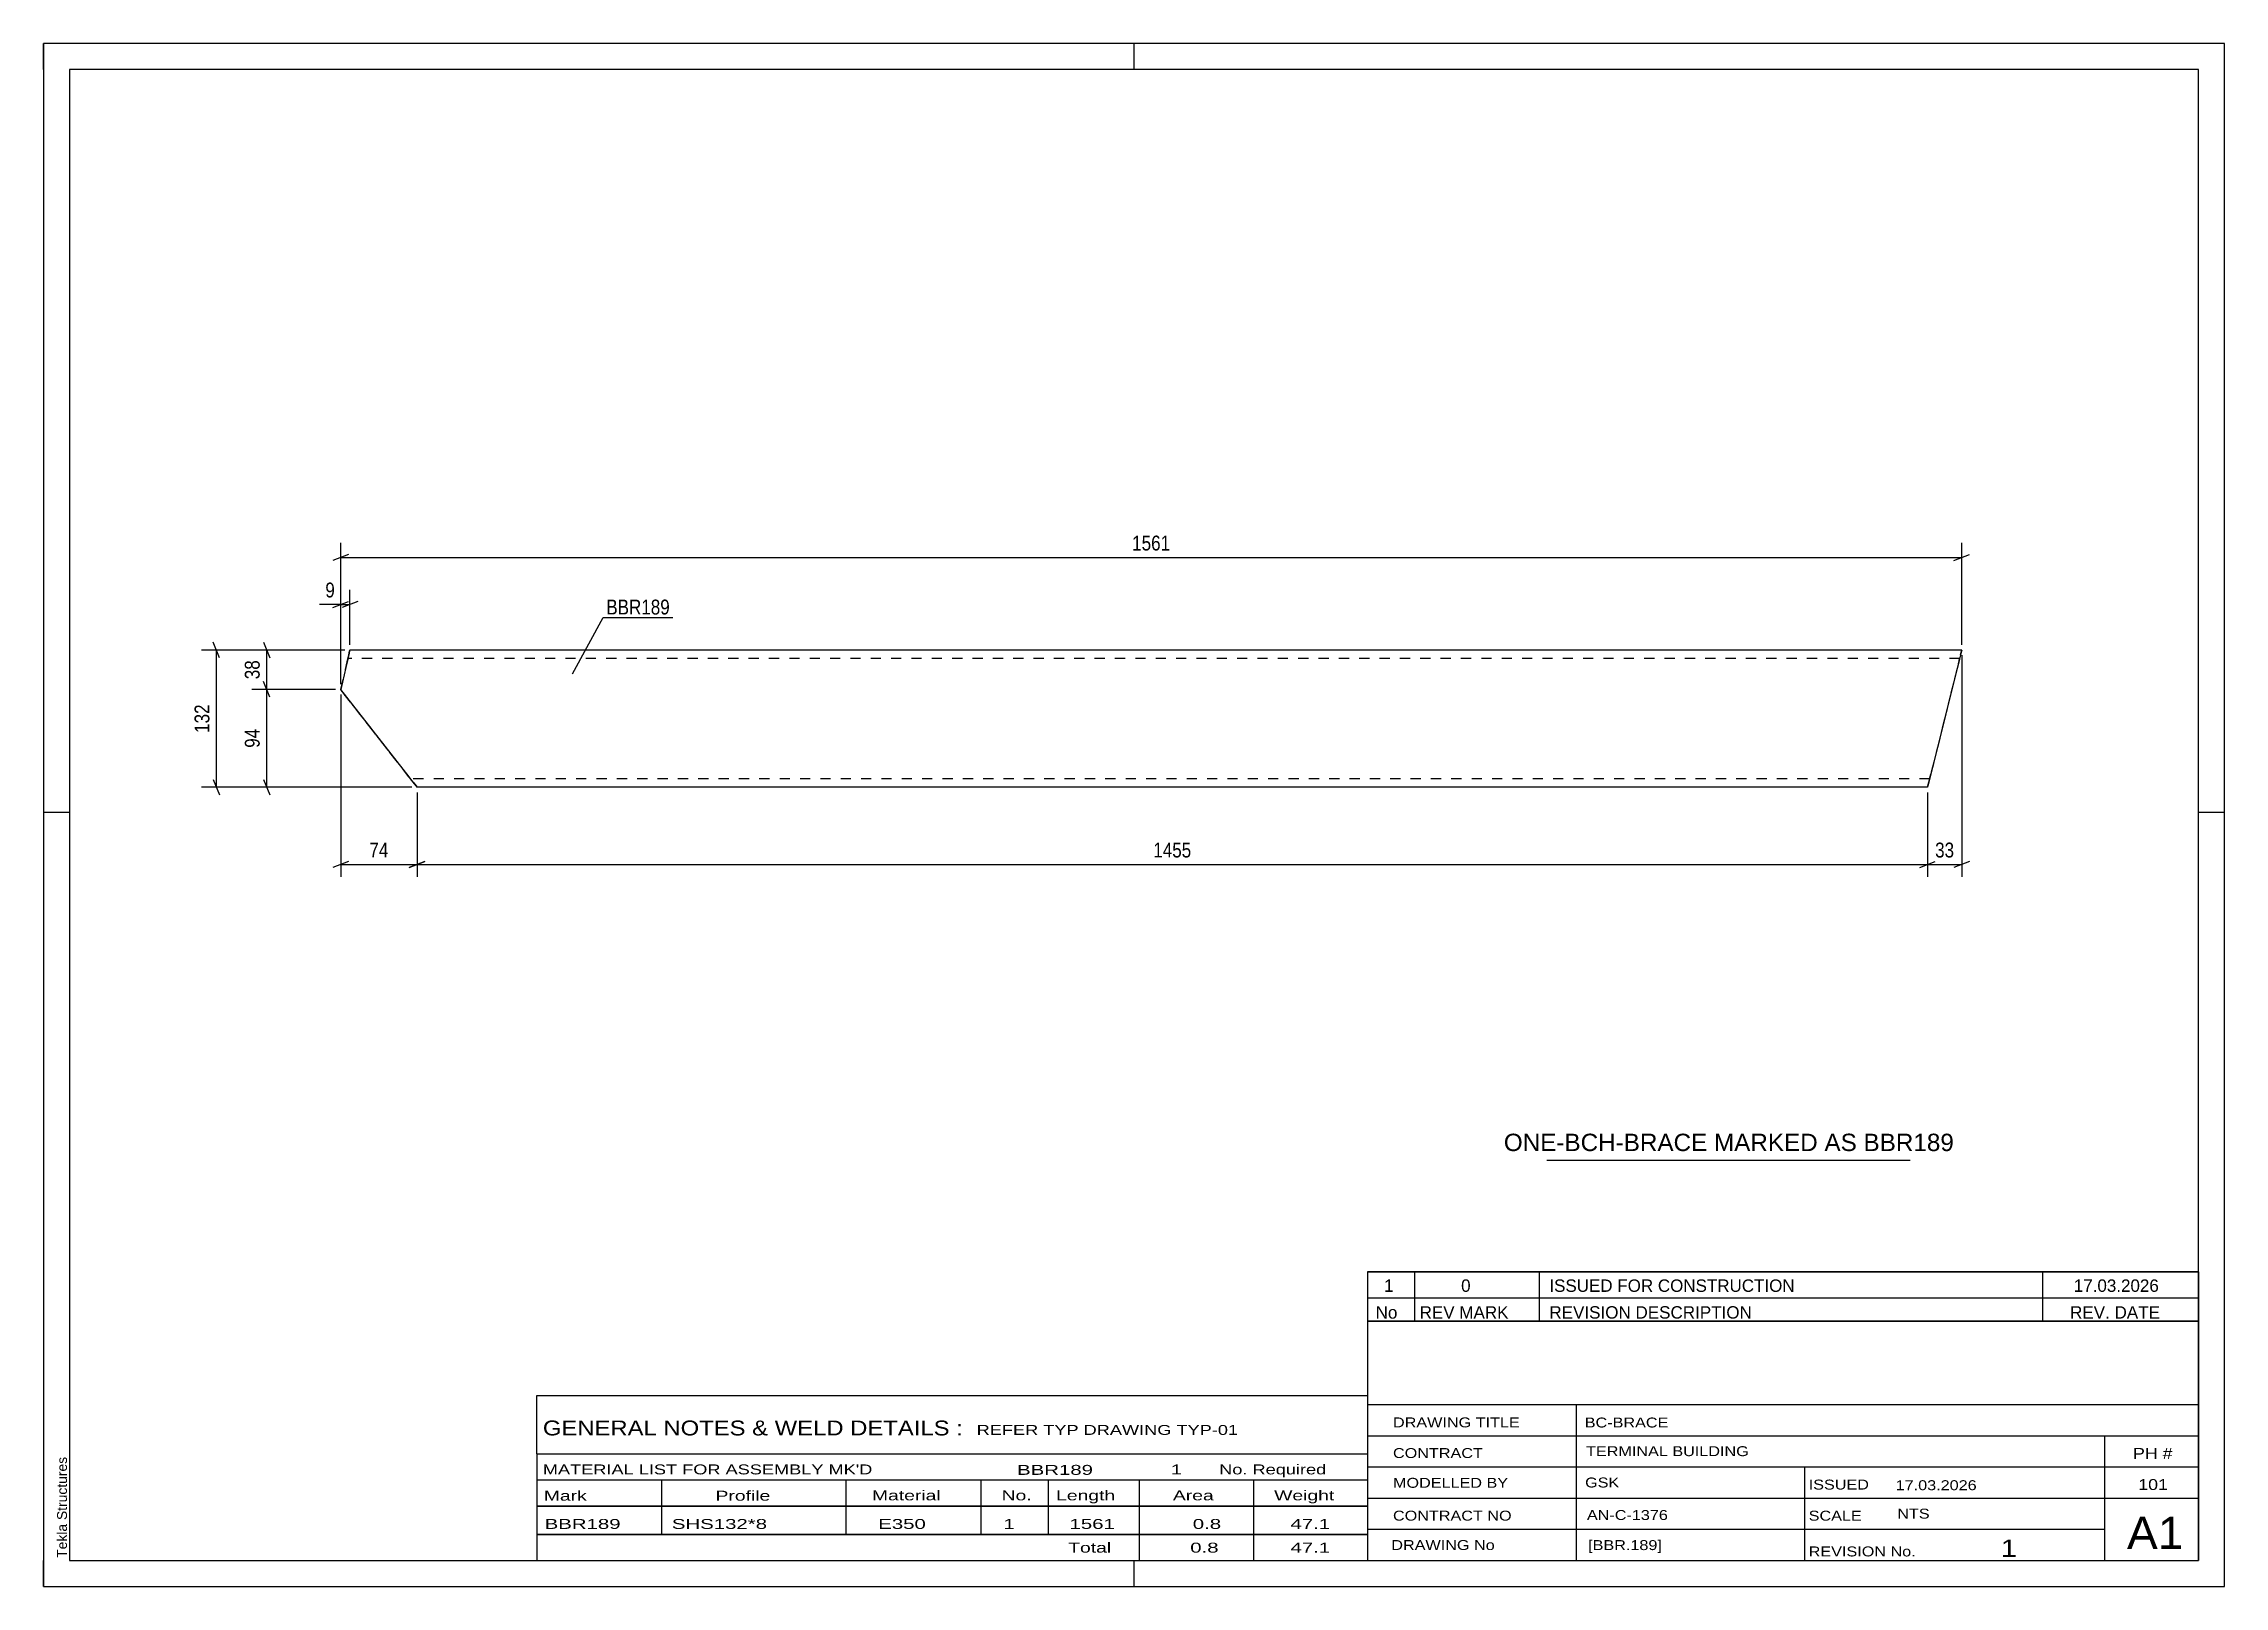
# Model space of a CAD drawing. Header units: millimetres. Extents: x 0 to 420, y 0 to 297.
import ezdxf

# ---------------------------------------------------------------- set-up
doc = ezdxf.new("R2010")
doc.units = ezdxf.units.MM
doc.linetypes.add('DXK_LINE_DOT2', pattern=[3.9198, 1.9599, -1.9599])
doc.styles.add('Arial', font='ARIAL.TTF', dxfattribs={"height": 0.2})
doc.styles.add('Arial Narrow', font='ARIALN.TTF', dxfattribs={"height": 0.2})

# ---------------------------------------------------------------- blocks, each defined once
blk = doc.blocks.new('Unknown-580580879-1349')
at = {"color": 5, "linetype": 'Continuous'}
for p, q in [((420, 297), (0, 297)), ((0, 297), (0, 0)), ((0, 292), (0, 297)), ((210, 292), (210, 297)), ((420, 0), (420, 297)), ((415, 292), (5, 292)), ((5, 292), (5, 5)), ((415, 5), (415, 292)), ((5, 149), (0, 149)), ((420, 149), (415, 149)), ((0, 0), (0, 5)), ((5, 5), (415, 5)), ((210, 0), (210, 5)), ((0, 0), (420, 0))]:
    blk.add_line(p, q, dxfattribs=at)
at = {"color": 174, "linetype": 'Continuous', "style": 'Arial'}
blk.add_text('Tekla Structures', height=1.9102, rotation=90, dxfattribs=at).set_placement((4.5, 5.5))
blk = doc.blocks.new('Part-580580879-1250 - 1164')
at = {"color": 7, "linetype": 'DXK_LINE_DOT2'}
for p, q in [((58.59, 178.53), (57.21, 172.68)), ((57.21, 172.68), (58.53, 178.28)), ((57.21, 172.68), (58.39, 177.67)), ((58.39, 177.67), (58.51, 178.19)), ((58.51, 178.19), (58.53, 178.28)), ((58.78, 179.32), (58.53, 178.28)), ((58.53, 178.28), (58.59, 178.53)), ((58.59, 178.53), (58.62, 178.66)), ((58.59, 178.53), (58.62, 178.66)), ((369.01, 178.66), (58.62, 178.66)), ((58.94, 180.01), (58.78, 179.32)), ((59, 180.26), (58.94, 180.01)), ((369.18, 179.32), (363.26, 155.58)), ((368.77, 177.67), (363.35, 155.93)), ((368.98, 178.53), (363.48, 156.44)), ((368.77, 177.67), (368.9, 178.19)), ((368.9, 178.19), (368.92, 178.28)), ((368.92, 178.28), (368.98, 178.53)), ((368.98, 178.53), (369.01, 178.66)), ((368.98, 178.53), (369.01, 178.66)), ((369.01, 178.66), (369.01, 178.66)), ((369.18, 179.32), (369.35, 180.01)), ((369.35, 180.01), (369.41, 180.26)), ((369.41, 180.26), (369.41, 180.26)), ((70.58, 155.58), (57.21, 172.68)), ((71.19, 154.79), (57.21, 172.68)), ((70.3, 155.93), (57.21, 172.68)), ((57.21, 172.68), (57.21, 172.68)), ((70.58, 155.58), (70.3, 155.93)), ((70.67, 155.46), (70.58, 155.58)), ((70.67, 155.46), (70.58, 155.58)), ((363.23, 155.46), (70.67, 155.46)), ((363.07, 154.79), (363.26, 155.58)), ((363.35, 155.93), (363.23, 155.46)), ((363.23, 155.46), (363.26, 155.58)), ((363.26, 155.58), (363.48, 156.44)), ((71.19, 154.79), (71.73, 154.1)), ((71.73, 154.1), (71.92, 153.86)), ((362.83, 153.86), (362.9, 154.1)), ((362.83, 153.86), (362.83, 153.86)), ((362.9, 154.1), (363.07, 154.79))]:
    blk.add_line(p, q, dxfattribs=at)
at = {"color": 2, "linetype": 'Continuous'}
for p, q in [((58.53, 178.28), (57.21, 172.68)), ((58.53, 178.28), (58.78, 179.32)), ((58.78, 179.32), (58.94, 180.01)), ((58.94, 180.01), (59, 180.26)), ((59, 180.26), (59, 180.26)), ((369.41, 180.26), (59, 180.26)), ((368.92, 178.28), (363.33, 155.83)), ((369.18, 179.32), (368.92, 178.28)), ((369.35, 180.01), (369.18, 179.32)), ((369.41, 180.26), (369.35, 180.01)), ((369.41, 180.26), (369.41, 180.26)), ((70.38, 155.83), (57.21, 172.68)), ((57.21, 172.68), (57.21, 172.68)), ((71.19, 154.79), (70.38, 155.83)), ((363.33, 155.83), (363.07, 154.79)), ((71.73, 154.1), (71.19, 154.79)), ((71.92, 153.86), (71.73, 154.1)), ((71.92, 153.86), (71.92, 153.86)), ((362.83, 153.86), (71.92, 153.86)), ((362.89, 154.1), (362.83, 153.86)), ((362.83, 153.86), (362.83, 153.86)), ((363.07, 154.79), (362.89, 154.1))]:
    blk.add_line(p, q, dxfattribs=at)
blk = doc.blocks.new('StraightDimension-580580879-2302 - 1164')
at = {"color": 7, "linetype": 'Continuous'}
for p, q in [((58.71, 198.67), (55.71, 197.47)), ((57.21, 173.68), (57.21, 200.92)), ((57.21, 198.07), (369.41, 198.07)), ((367.91, 197.47), (370.91, 198.67)), ((369.41, 181.26), (369.41, 200.92))]:
    blk.add_line(p, q, dxfattribs=at)
at = {"color": 0}
blk.add_wipeout([(217.57, 198.82), (217.57, 203.02), (209.05, 203.02), (209.05, 198.82)], dxfattribs=at)
at = {"color": 3, "style": 'Arial Narrow'}
blk.add_text('1561', height=2.863, dxfattribs=at).set_placement((209.65, 199.42))
blk = doc.blocks.new('StraightDimension-580580879-1919 - 1164')
at = {"color": 7, "linetype": 'Continuous'}
for p, q in [((369.41, 179.26), (369.41, 136.57)), ((362.83, 152.86), (362.83, 136.57)), ((361.33, 138.37), (364.33, 139.57)), ((362.83, 138.97), (369.41, 138.97)), ((370.91, 139.57), (367.91, 138.37))]:
    blk.add_line(p, q, dxfattribs=at)
at = {"color": 0}
blk.add_wipeout([(368.55, 139.72), (368.55, 143.92), (363.69, 143.92), (363.69, 139.72)], dxfattribs=at)
at = {"color": 3, "style": 'Arial Narrow'}
blk.add_text('33', height=2.863, dxfattribs=at).set_placement((364.29, 140.32))
blk = doc.blocks.new('StraightDimension-580580879-1702 - 1164')
at = {"color": 7, "linetype": 'Continuous'}
for p, q in [((56.21, 172.68), (40.11, 172.68)), ((43.56, 171.18), (42.36, 174.18)), ((42.96, 153.86), (42.96, 172.68)), ((70.92, 153.86), (40.11, 153.86)), ((42.36, 155.36), (43.56, 152.36))]:
    blk.add_line(p, q, dxfattribs=at)
at = {"color": 0}
blk.add_wipeout([(42.21, 165.7), (38.01, 165.7), (38.01, 160.84), (42.21, 160.84)], dxfattribs=at)
at = {"color": 3, "style": 'Arial Narrow'}
blk.add_text('94', height=2.863, rotation=90.0002, dxfattribs=at).set_placement((41.61, 161.44))
blk = doc.blocks.new('StraightDimension-580580879-1701 - 1164')
at = {"color": 7, "linetype": 'Continuous'}
for p, q in [((42.36, 181.76), (43.56, 178.76)), ((58, 180.26), (40.11, 180.26)), ((42.96, 172.68), (42.96, 180.26)), ((56.21, 172.68), (40.11, 172.68)), ((43.56, 171.18), (42.36, 174.18))]:
    blk.add_line(p, q, dxfattribs=at)
at = {"color": 0}
blk.add_wipeout([(42.21, 178.9), (38.01, 178.9), (38.01, 174.04), (42.21, 174.04)], dxfattribs=at)
at = {"color": 3, "style": 'Arial Narrow'}
blk.add_text('38', height=2.863, rotation=90.0002, dxfattribs=at).set_placement((41.61, 174.64))
blk = doc.blocks.new('StraightDimension-580580879-1904 - 1164')
at = {"color": 7, "linetype": 'Continuous'}
for p, q in [((33.88, 178.76), (32.68, 181.76)), ((58, 180.26), (30.43, 180.26)), ((33.28, 153.86), (33.28, 180.26)), ((70.92, 153.86), (30.43, 153.86)), ((32.68, 155.36), (33.88, 152.36))]:
    blk.add_line(p, q, dxfattribs=at)
at = {"color": 0}
blk.add_wipeout([(32.53, 170.4), (28.33, 170.4), (28.33, 163.71), (32.53, 163.71)], dxfattribs=at)
at = {"color": 3, "style": 'Arial Narrow'}
blk.add_text('132', height=2.863, rotation=90.0002, dxfattribs=at).set_placement((31.93, 164.31))
blk = doc.blocks.new('StraightDimension-580580879-2261 - 1164')
at = {"color": 7, "linetype": 'Continuous'}
for p, q in [((55.71, 188.43), (58.71, 189.63)), ((57.21, 173.68), (57.21, 191.88)), ((57.21, 189.03), (59, 189.03)), ((60.5, 189.63), (57.5, 188.43)), ((59, 181.26), (59, 191.88))]:
    blk.add_line(p, q, dxfattribs=at)
at = {"color": 0}
blk.add_wipeout([(56.68, 189.78), (56.68, 193.98), (53.66, 193.98), (53.66, 189.78)], dxfattribs=at)
at = {"color": 7, "linetype": 'Continuous'}
blk.add_line((57.21, 189.03), (53.13, 189.03), dxfattribs=at)
blk.add_line((57.21, 189.03), (53.13, 189.03), dxfattribs=at)
at = {"color": 3, "style": 'Arial Narrow'}
blk.add_text('9', height=2.86, dxfattribs=at).set_placement((54.26, 190.38))
blk = doc.blocks.new('StraightDimension-580580879-1920 - 1164')
at = {"color": 7, "linetype": 'Continuous'}
for p, q in [((71.92, 152.86), (71.92, 136.57)), ((362.83, 152.86), (362.83, 136.57)), ((73.42, 139.57), (70.42, 138.37)), ((71.92, 138.97), (362.83, 138.97)), ((361.33, 138.37), (364.33, 139.57))]:
    blk.add_line(p, q, dxfattribs=at)
at = {"color": 0}
blk.add_wipeout([(221.63, 139.72), (221.63, 143.92), (213.12, 143.92), (213.12, 139.72)], dxfattribs=at)
at = {"color": 3, "style": 'Arial Narrow'}
blk.add_text('1455', height=2.863, dxfattribs=at).set_placement((213.72, 140.32))
blk = doc.blocks.new('StraightDimension-580580879-1921 - 1164')
at = {"color": 7, "linetype": 'Continuous'}
for p, q in [((57.21, 171.68), (57.21, 136.57)), ((71.92, 152.86), (71.92, 136.57)), ((58.71, 139.57), (55.71, 138.37)), ((57.21, 138.97), (71.92, 138.97)), ((70.42, 138.37), (73.42, 139.57))]:
    blk.add_line(p, q, dxfattribs=at)
at = {"color": 0}
blk.add_wipeout([(66.99, 139.72), (66.99, 143.92), (62.14, 143.92), (62.14, 139.72)], dxfattribs=at)
at = {"color": 3, "style": 'Arial Narrow'}
blk.add_text('74', height=2.863, dxfattribs=at).set_placement((62.74, 140.32))
blk = doc.blocks.new('Unknown-580580879-2341')
at = {"color": 7, "linetype": 'Continuous'}
for p, q in [((255, 51.05), (255, 5)), ((255, 51.05), (415, 51.05)), ((415, 51), (415, 5)), ((255, 35), (415, 35)), ((295.14, 35), (295.14, 5)), ((255, 29), (415, 29)), ((397, 5.05), (397, 29.05)), ((255, 23), (415, 23)), ((339.14, 23), (339.14, 5)), ((255, 17), (415, 17)), ((255, 11), (397, 11)), ((255, 5), (415, 5))]:
    blk.add_line(p, q, dxfattribs=at)
at = {"color": 7, "style": 'Arial Narrow'}
for s, height, width, p in [('DRAWING TITLE', 1.9089, 1.425378, (259.88, 30.61)), ('BC-BRACE', 1.909, 1.425378, (296.81, 30.59)), ('CONTRACT', 1.909, 1.425378, (259.88, 24.71)), ('TERMINAL BUILDING', 1.9089, 1.425378, (297.06, 25.07)), ('MODELLED BY', 1.9089, 1.425378, (259.88, 18.98)), ('GSK', 1.909, 1.425378, (296.88, 19.04)), ('ISSUED', 1.909, 1.425378, (339.94, 18.64)), ('17.03.2026', 1.909, 1.425378, (356.69, 18.52)), ('CONTRACT NO', 1.9089, 1.425378, (259.88, 12.66)), ('AN-C-1376', 1.909, 1.425378, (297.23, 12.78)), ('SCALE', 1.909, 1.425378, (339.94, 12.65)), ('A1', 6.204, 1.25, (401.24, 7.2)), ('DRAWING No', 1.909, 1.425378, (259.56, 7)), ('[BBR.189]', 1.909, 1.425378, (297.46, 6.99)), ('1', 3.34, 1.5, (376.91, 5.68)), ('REVISION No.', 1.9089, 1.425378, (339.94, 5.77))]:
    blk.add_text(s, height=height, dxfattribs=dict(at, width=width)).set_placement(p)
at = {"color": 7, "linetype": 'Continuous', "style": 'Arial Narrow'}
for s, height, width, p in [('PH #', 2.1, 1.42538, (402.4, 24.55)), ('101', 2.1, 1.42538, (403.41, 18.55)), ('NTS', 1.909, 1.425378, (357, 13.05))]:
    blk.add_text(s, height=height, dxfattribs=dict(at, width=width)).set_placement(p)
blk = doc.blocks.new('Unknown-580580879-2342')
at = {"color": 7, "linetype": 'Continuous'}
for p, q in [((255, 60.55), (415, 60.55)), ((415, 60.55), (255, 60.55)), ((255, 60.55), (255, 55.55)), ((264, 60.55), (264, 55.55)), ((288, 60.55), (288, 55.55)), ((385, 60.55), (385, 55.55)), ((415, 60.55), (415, 55.55)), ((255, 55.55), (415, 55.55)), ((255, 55.55), (255, 51.05)), ((255, 55.55), (415, 55.55)), ((264, 55.55), (264, 51.05)), ((288, 55.55), (288, 51.05)), ((385, 55.55), (385, 51.05)), ((415, 55.55), (415, 51.05)), ((415, 51.05), (255, 51.05))]:
    blk.add_line(p, q, dxfattribs=at)
at = {"color": 7, "linetype": 'Continuous', "style": 'Arial Narrow'}
for s, height, width, p in [('1', 2.39, 1.196471, (258.16, 56.7)), ('0', 2.39, 1.196471, (273, 56.7)), ('ISSUED FOR CONSTRUCTION', 2.3861, 1.196471, (290, 56.7)), ('17.03.2026', 2.386, 1.196471, (391, 56.7)), ('No', 2.386, 1.2, (256.54, 51.55)), ('REV MARK', 2.386, 1.2, (265, 51.55)), ('REVISION DESCRIPTION', 2.3861, 1.2, (290, 51.55)), ('REV. DATE', 2.386, 1.2, (390.28, 51.55))]:
    blk.add_text(s, height=height, dxfattribs=dict(at, width=width)).set_placement(p)
blk = doc.blocks.new('Unknown-580580879-2343')
at = {"color": 7, "linetype": 'Continuous'}
for p, q in [((95, 36.75), (255, 36.75)), ((95, 25.5), (95, 36.75)), ((255, 36.75), (255, 25.5)), ((95, 25.5), (255, 25.5)), ((95, 25.5), (95, 20.5)), ((255, 25.5), (255, 20.5)), ((95, 20.5), (255, 20.5)), ((95, 20.5), (95, 15.5)), ((119, 20.5), (119, 15.5)), ((154.5, 20.5), (154.5, 15.5)), ((180.5, 20.5), (180.5, 15.5)), ((193.5, 20.5), (193.5, 15.5)), ((211, 20.5), (211, 15.5)), ((233, 20.5), (233, 15.5)), ((255, 20.5), (255, 15.5)), ((95, 15.5), (255, 15.5)), ((95, 15.45), (95, 10.05)), ((95, 15.45), (255, 15.45)), ((119, 15.5), (119, 10)), ((154.5, 15.5), (154.5, 10)), ((180.5, 15.5), (180.5, 10)), ((193.5, 15.5), (193.5, 10)), ((211, 15.5), (211, 10)), ((233, 15.5), (233, 10)), ((255, 15.45), (255, 10.05)), ((95, 10.05), (255, 10.05)), ((95, 10), (255, 10)), ((95, 10), (95, 5)), ((211, 10), (211, 5)), ((233, 10), (233, 5)), ((255, 10), (255, 5)), ((95, 5), (255, 5))]:
    blk.add_line(p, q, dxfattribs=at)
at = {"color": 7, "style": 'Arial Narrow'}
for s, height, width, p in [('GENERAL NOTES & WELD DETAILS :', 2.8633, 1.4, (96.15, 29.06)), ('REFER TYP DRAWING TYP-01', 1.9089, 1.6, (179.7, 29.16)), ("MATERIAL LIST FOR ASSEMBLY MK'D", 1.9089, 1.6, (96.15, 21.56)), ('BBR189', 1.909, 1.794707, (187.48, 21.47)), ('1', 1.91, 1.794707, (217.08, 21.56)), ('No. Required', 1.9089, 1.6, (226.41, 21.56)), ('Mark', 1.909, 1.7, (96.34, 16.5)), ('Profile', 1.909, 1.7, (129.41, 16.5)), ('Material', 1.909, 1.7, (159.54, 16.56)), ('No.', 1.909, 1.7, (184.5, 16.56)), ('Length', 1.909, 1.7, (195, 16.56)), ('Area', 1.909, 1.7, (217.5, 16.56)), ('Weight', 1.909, 1.7, (237, 16.56))]:
    blk.add_text(s, height=height, dxfattribs=dict(at, width=width)).set_placement(p)
at = {"color": 7, "linetype": 'Continuous', "style": 'Arial Narrow'}
for s, height, width, p in [('BBR189', 1.909, 1.794707, (96.5, 11.06)), ('SHS132*8', 1.909, 1.794707, (121, 11.06)), ('E350', 1.909, 1.794707, (160.74, 11.06)), ('1', 1.91, 1.794707, (184.86, 11.06)), ('1561', 1.909, 1.794707, (197.58, 11.06)), ('0.8', 1.909, 1.794707, (221.32, 11.06)), ('47.1', 1.909, 1.794707, (240.14, 11.06)), ('Total', 1.909, 1.7, (197.33, 6.5)), ('0.8', 1.909, 1.794707, (220.83, 6.5)), ('47.1', 1.909, 1.794707, (240.14, 6.5))]:
    blk.add_text(s, height=height, dxfattribs=dict(at, width=width)).set_placement(p)
blk = doc.blocks.new('Unknown-580580879-2344')
at = {"color": 7, "linetype": 'Continuous'}
blk.add_line((289.5, 82.05), (359.5, 82.05), dxfattribs=at)
at = {"color": 7, "style": 'Arial'}
blk.add_text('ONE-BCH-BRACE MARKED AS BBR189', height=3.3428, dxfattribs=at).set_placement((281.23, 83.8))
blk = doc.blocks.new('Mark-580580879-1310 - 1164')
at = {"color": 0}
blk.add_wipeout([(120.61, 187.1), (120.61, 190.1), (108.37, 190.1), (108.37, 187.1)], dxfattribs=at)
blk.add_wipeout([(120.61, 187.1), (120.61, 190.1), (108.37, 190.1), (108.37, 187.1)], dxfattribs=at)
at = {"color": 30, "linetype": 'Continuous'}
for p, q in [((101.84, 175.66), (107.77, 186.5)), ((107.77, 186.5), (121.21, 186.5))]:
    blk.add_line(p, q, dxfattribs=at)
at = {"color": 3, "style": 'Arial Narrow'}
blk.add_text('BBR189', height=2.863, dxfattribs=at).set_placement((108.37, 187.1))

msp = doc.modelspace()

# ---------------------------------------------------------------- block references
for name in ['Unknown-580580879-1349', 'Part-580580879-1250 - 1164', 'Unknown-580580879-2344', 'Unknown-580580879-2342', 'Unknown-580580879-2341', 'Unknown-580580879-2343']:
    msp.add_blockref(name, (0, 0))

# ---------------------------------------------------------------- next in the draw order: block references
msp.add_blockref('StraightDimension-580580879-2302 - 1164', (0, 0))

# ---------------------------------------------------------------- next in the draw order: block references
for name in ['Mark-580580879-1310 - 1164', 'StraightDimension-580580879-1919 - 1164', 'StraightDimension-580580879-1702 - 1164']:
    msp.add_blockref(name, (0, 0))

# ---------------------------------------------------------------- next in the draw order: block references
msp.add_blockref('StraightDimension-580580879-1701 - 1164', (0, 0))

# ---------------------------------------------------------------- next in the draw order: block references
msp.add_blockref('StraightDimension-580580879-1904 - 1164', (0, 0))

# ---------------------------------------------------------------- next in the draw order: block references
for name in ['StraightDimension-580580879-2261 - 1164', 'StraightDimension-580580879-1920 - 1164']:
    msp.add_blockref(name, (0, 0))

# ---------------------------------------------------------------- next in the draw order: block references
msp.add_blockref('StraightDimension-580580879-1921 - 1164', (0, 0))

doc.saveas('drawing.dxf')
